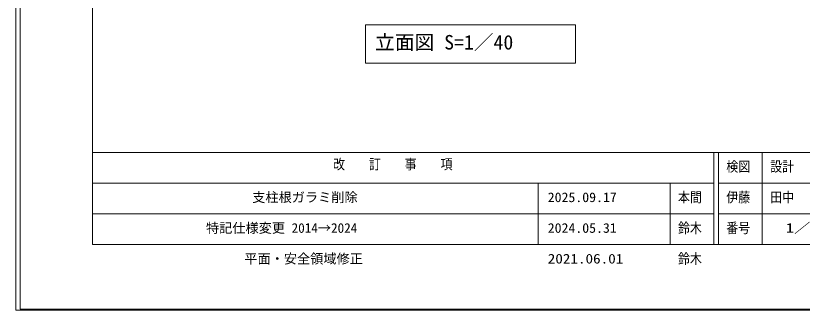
# Model space of a CAD drawing. Units: millimetres at full size, sheet at 1:20, with parts at other scales. Extents: x 10 to 16810, y -4 to 11884.
# Drawn here: x 10 to 7174, y -4 to 2682 of the extents above; entities that cross this region are included whole.
import ezdxf
from ezdxf.enums import TextEntityAlignment as Align

# ---------------------------------------------------------------- set-up
doc = ezdxf.new("R2010")
doc.units = ezdxf.units.MM
doc.header["$LTSCALE"] = 20
for name, color, linetype, lineweight in [('DEFPOINTS_3', 7, 'Continuous', 0), ('LY_2', 7, 'Continuous', 0), ('LY_5', 2, 'Continuous', 18)]:
    doc.layers.add(name, color=color, linetype=linetype, lineweight=lineweight)
doc.layers.add('LY_4', color=7, linetype='Continuous')
doc.styles.add('ＭＳ ゴシック', font='')
doc.styles.get('ＭＳ ゴシック').set_extended_font_data('MS Gothic')

msp = doc.modelspace()

# ---------------------------------------------------------------- linework, layer by layer
at = {"layer": 'DEFPOINTS_3'}
for p, q in [((10, 11876.17), (10, -3.83)), ((10, -3.83), (16810, -3.83))]:
    msp.add_line(p, q, dxfattribs=at)
at = {"layer": 'LY_2'}
for p, q in [((710, 11276.17), (710, 596.17)), ((710, 1436.17), (16110, 1436.17)), ((6370, 1436.17), (6370, 596.17)), ((6410, 1436.17), (6410, 596.17)), ((6810, 1436.17), (6810, 876.17)), ((710, 1156.17), (6370, 1156.17)), ((4770, 1156.17), (4770, 596.17)), ((5970, 1156.17), (5970, 596.17)), ((6410, 1156.17), (8610, 1156.17)), ((710, 876.17), (6370, 876.17)), ((6410, 876.17), (16110, 876.17)), ((6810, 876.17), (6810, 596.17)), ((710, 596.17), (16110, 596.17))]:
    msp.add_line(p, q, dxfattribs=at)
at = {"layer": 'LY_5', "color": 7, "lineweight": 0}
for p, q in [((50.08, 11883.83), (50.08, 7.02)), ((50.08, 7.02), (16769.92, 7.02))]:
    msp.add_line(p, q, dxfattribs=at)
at = {"layer": 'LY_5', "color": 7}
for p, q in [((5108.46, 2600.37), (3196.46, 2600.37)), ((3196.46, 2600.37), (3196.46, 2248.37)), ((5108.46, 2248.37), (5108.46, 2600.37)), ((3196.46, 2248.37), (5108.46, 2248.37))]:
    msp.add_line(p, q, dxfattribs=at)

# ---------------------------------------------------------------- texts
at = {"layer": 'LY_2', "style": 'ＭＳ ゴシック', "width": 0.85}
for s, p in [('改\u3000\u3000訂\u3000\u3000事\u3000\u3000項', (2900, 1253.5)), ('検図', (6482, 1232.17)), ('設計', (6882, 1232.17)), ('番号', (6482, 672.17))]:
    msp.add_text(s, height=93.84, dxfattribs=at).set_placement(p, align=Align.BOTTOM_LEFT)
at = {"layer": 'LY_4', "style": 'ＭＳ ゴシック'}
for s, height, width, p in [('伊藤', 93.84, 0.85, (6482, 952.17)), ('田中', 93.84, 0.85, (6882, 952.17)), ('2024.05.31', 87.98, 1.05, (4855.71, 676.17)), ('鈴木', 93.84, 0.85, (6042, 672.17)), ('1／ 1', 87.98, 1.25, (7023.71, 676.17)), ('2021.06.01', 87.98, 1.15, (4855.71, 396.17)), ('鈴木', 93.84, 0.85, (6042, 392.17))]:
    msp.add_text(s, height=height, dxfattribs=dict(at, width=width)).set_placement(p, align=Align.BOTTOM_LEFT)
for s, p in [('特記仕様変更 2014→2024', (1742.86, 676.17)), ('平面・安全領域修正', (2092, 396.17))]:
    msp.add_text(s, height=87.98, dxfattribs=at).set_placement(p, align=Align.BOTTOM_LEFT)
at = {"layer": 'LY_5', "color": 7, "style": 'ＭＳ ゴシック'}
for s, height, p in [('立面図 S=1／40', 132, (3282.77, 2334.37)), ('支柱根ガラミ削除', 87.98, (2164, 956.17))]:
    msp.add_text(s, height=height, dxfattribs=at).set_placement(p, align=Align.BOTTOM_LEFT)
for s, height, width, p in [('本間', 93.84, 0.85, (6042, 952.17)), ('2025.09.17', 87.98, 1.05, (4855.71, 956.17))]:
    msp.add_text(s, height=height, dxfattribs=dict(at, width=width)).set_placement(p, align=Align.BOTTOM_LEFT)

doc.saveas('drawing.dxf')
